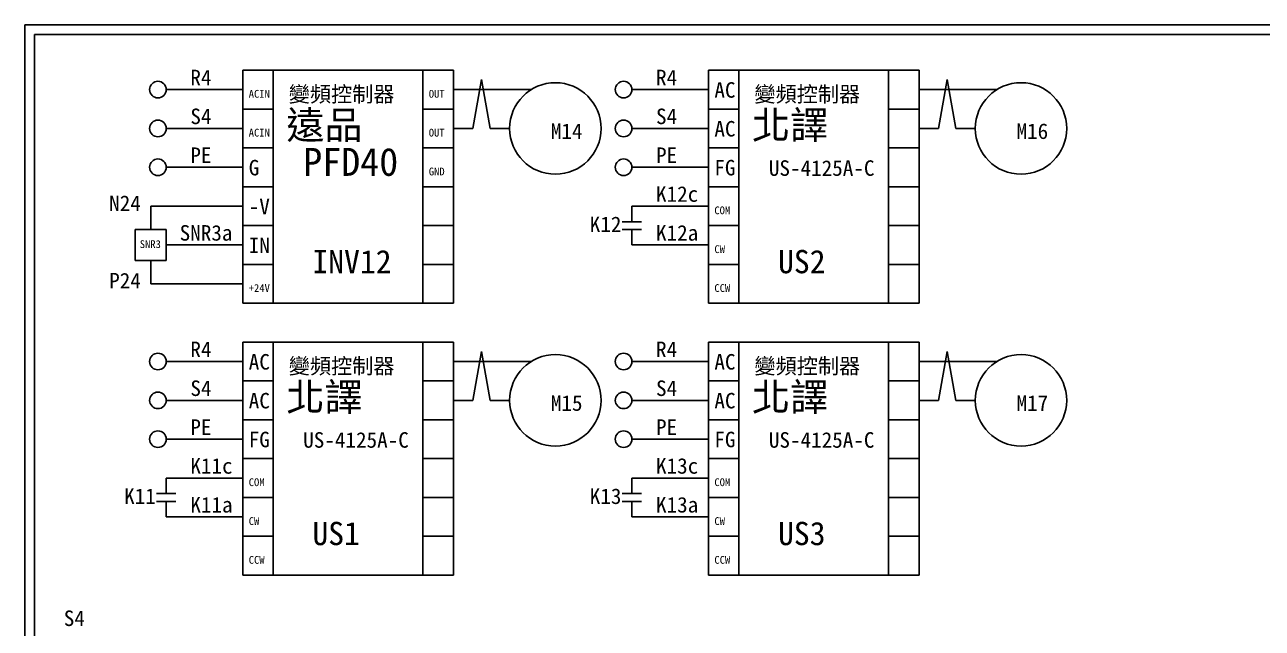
# Model space of a CAD drawing. Extents: x 10 to 297, y 3 to 207.
# Drawn here: x 10 to 169.5, y 129.3 to 207 of the extents above; entities that cross this region are included whole.
import ezdxf

# ---------------------------------------------------------------- set-up
doc = ezdxf.new("R2010")
doc.units = 0
doc.layers.get('0').update_dxf_attribs({"linetype": 'CONTINUOUS'})
doc.layers.add('圖框層', color=7, linetype='CONTINUOUS')
doc.layers.add('標尺寸層', color=3, linetype='CONTINUOUS')
doc.styles.add('STSL', font='kaiu.ttf')

msp = doc.modelspace()

# ---------------------------------------------------------------- linework, layer by layer
at = {"color": 7}
for p, q in [((65.23, 201.12), (38.09, 201.12)), ((38.09, 201.12), (38.09, 196.12)), ((42.03, 196.12), (42.03, 201.12)), ((61.29, 201.12), (61.29, 196.12)), ((65.23, 196.12), (65.23, 201.12)), ((125.23, 201.12), (98.09, 201.12)), ((98.09, 201.12), (98.09, 196.12)), ((102.03, 196.12), (102.03, 201.12)), ((121.29, 201.12), (121.29, 196.12)), ((125.23, 196.12), (125.23, 201.12)), ((38.09, 196.12), (42.03, 196.12)), ((38.09, 196.12), (38.09, 191.12)), ((42.03, 191.12), (42.03, 196.12)), ((61.29, 196.12), (65.23, 196.12)), ((61.29, 196.12), (61.29, 191.12)), ((65.23, 191.12), (65.23, 196.12)), ((98.09, 196.12), (102.03, 196.12)), ((98.09, 196.12), (98.09, 191.12)), ((102.03, 191.12), (102.03, 196.12)), ((121.29, 196.12), (125.23, 196.12)), ((121.29, 196.12), (121.29, 191.12)), ((125.23, 191.12), (125.23, 196.12)), ((38.09, 191.12), (42.03, 191.12)), ((38.09, 191.12), (38.09, 186.12)), ((42.03, 186.12), (42.03, 191.12)), ((61.29, 191.12), (65.23, 191.12)), ((61.29, 191.12), (61.29, 186.12)), ((65.23, 186.12), (65.23, 191.12)), ((98.09, 191.12), (102.03, 191.12)), ((98.09, 191.12), (98.09, 186.12)), ((102.03, 186.12), (102.03, 191.12)), ((121.29, 191.12), (125.23, 191.12)), ((121.29, 191.12), (121.29, 186.12)), ((125.23, 186.12), (125.23, 191.12)), ((38.09, 186.12), (42.03, 186.12)), ((38.09, 186.12), (38.09, 181.12)), ((42.03, 181.12), (42.03, 186.12)), ((61.29, 186.12), (65.23, 186.12)), ((61.29, 186.12), (65.23, 186.12)), ((61.29, 186.12), (61.29, 181.12)), ((65.23, 181.12), (65.23, 186.12)), ((98.09, 186.12), (102.03, 186.12)), ((98.09, 186.12), (98.09, 181.12)), ((102.03, 181.12), (102.03, 186.12)), ((121.29, 186.12), (125.23, 186.12)), ((121.29, 186.12), (125.23, 186.12)), ((121.29, 186.12), (121.29, 181.12)), ((125.23, 181.12), (125.23, 186.12)), ((38.09, 181.12), (42.03, 181.12)), ((38.09, 181.12), (38.09, 176.12)), ((42.03, 176.12), (42.03, 181.12)), ((61.29, 181.12), (65.23, 181.12)), ((61.29, 181.12), (61.29, 176.12)), ((65.23, 176.12), (65.23, 181.12)), ((98.09, 181.12), (102.03, 181.12)), ((98.09, 181.12), (98.09, 176.12)), ((102.03, 176.12), (102.03, 181.12)), ((121.29, 181.12), (125.23, 181.12)), ((121.29, 181.12), (121.29, 176.12)), ((125.23, 176.12), (125.23, 181.12)), ((38.09, 176.12), (42.03, 176.12)), ((38.09, 176.12), (42.03, 176.12)), ((38.09, 176.12), (38.09, 171.12)), ((42.03, 171.12), (42.03, 176.12)), ((61.29, 176.12), (65.23, 176.12)), ((61.29, 176.12), (65.23, 176.12)), ((61.29, 176.12), (61.29, 171.12)), ((65.23, 171.12), (65.23, 176.12)), ((98.09, 176.12), (102.03, 176.12)), ((98.09, 176.12), (102.03, 176.12)), ((98.09, 176.12), (98.09, 171.12)), ((102.03, 171.12), (102.03, 176.12)), ((121.29, 176.12), (125.23, 176.12)), ((121.29, 176.12), (125.23, 176.12)), ((121.29, 176.12), (121.29, 171.12)), ((125.23, 171.12), (125.23, 176.12)), ((38.09, 171.12), (42.03, 171.12)), ((61.29, 171.12), (65.23, 171.12)), ((98.09, 171.12), (102.03, 171.12)), ((121.29, 171.12), (125.23, 171.12)), ((65.23, 166.12), (38.09, 166.12)), ((38.09, 166.12), (38.09, 161.12)), ((42.03, 161.12), (42.03, 166.12)), ((61.29, 166.12), (61.29, 161.12)), ((65.23, 161.12), (65.23, 166.12)), ((125.23, 166.12), (98.09, 166.12)), ((98.09, 166.12), (98.09, 161.12)), ((102.03, 161.12), (102.03, 166.12)), ((121.29, 166.12), (121.29, 161.12)), ((125.23, 161.12), (125.23, 166.12)), ((38.09, 161.12), (42.03, 161.12)), ((38.09, 161.12), (38.09, 156.12)), ((42.03, 156.12), (42.03, 161.12)), ((61.29, 161.12), (65.23, 161.12)), ((61.29, 161.12), (61.29, 156.12)), ((65.23, 156.12), (65.23, 161.12)), ((98.09, 161.12), (102.03, 161.12)), ((98.09, 161.12), (98.09, 156.12)), ((102.03, 156.12), (102.03, 161.12)), ((121.29, 161.12), (125.23, 161.12)), ((121.29, 161.12), (121.29, 156.12)), ((125.23, 156.12), (125.23, 161.12)), ((38.09, 156.12), (42.03, 156.12)), ((38.09, 156.12), (38.09, 151.12)), ((42.03, 151.12), (42.03, 156.12)), ((61.29, 156.12), (65.23, 156.12)), ((61.29, 156.12), (61.29, 151.12)), ((65.23, 151.12), (65.23, 156.12)), ((98.09, 156.12), (102.03, 156.12)), ((98.09, 156.12), (98.09, 151.12)), ((102.03, 151.12), (102.03, 156.12)), ((121.29, 156.12), (125.23, 156.12)), ((121.29, 156.12), (121.29, 151.12)), ((125.23, 151.12), (125.23, 156.12)), ((38.09, 151.12), (42.03, 151.12)), ((38.09, 151.12), (38.09, 146.12)), ((42.03, 146.12), (42.03, 151.12)), ((61.29, 151.12), (65.23, 151.12)), ((61.29, 151.12), (65.23, 151.12)), ((61.29, 151.12), (61.29, 146.12)), ((65.23, 146.12), (65.23, 151.12)), ((98.09, 151.12), (102.03, 151.12)), ((98.09, 151.12), (98.09, 146.12)), ((102.03, 146.12), (102.03, 151.12)), ((121.29, 151.12), (125.23, 151.12)), ((121.29, 151.12), (125.23, 151.12)), ((121.29, 151.12), (121.29, 146.12)), ((125.23, 146.12), (125.23, 151.12)), ((38.09, 146.12), (42.03, 146.12)), ((38.09, 146.12), (38.09, 141.12)), ((42.03, 141.12), (42.03, 146.12)), ((61.29, 146.12), (65.23, 146.12)), ((61.29, 146.12), (61.29, 141.12)), ((65.23, 141.12), (65.23, 146.12)), ((98.09, 146.12), (102.03, 146.12)), ((98.09, 146.12), (98.09, 141.12)), ((102.03, 141.12), (102.03, 146.12)), ((121.29, 146.12), (125.23, 146.12)), ((121.29, 146.12), (121.29, 141.12)), ((125.23, 141.12), (125.23, 146.12)), ((38.09, 141.12), (42.03, 141.12)), ((38.09, 141.12), (42.03, 141.12)), ((38.09, 141.12), (38.09, 136.12)), ((42.03, 136.12), (42.03, 141.12)), ((61.29, 141.12), (65.23, 141.12)), ((61.29, 141.12), (65.23, 141.12)), ((61.29, 141.12), (61.29, 136.12)), ((65.23, 136.12), (65.23, 141.12)), ((98.09, 141.12), (102.03, 141.12)), ((98.09, 141.12), (102.03, 141.12)), ((98.09, 141.12), (98.09, 136.12)), ((102.03, 136.12), (102.03, 141.12)), ((121.29, 141.12), (125.23, 141.12)), ((121.29, 141.12), (125.23, 141.12)), ((121.29, 141.12), (121.29, 136.12)), ((125.23, 136.12), (125.23, 141.12)), ((38.09, 136.12), (42.03, 136.12)), ((61.29, 136.12), (65.23, 136.12)), ((98.09, 136.12), (102.03, 136.12)), ((121.29, 136.12), (125.23, 136.12))]:
    msp.add_line(p, q, dxfattribs=at)
for centre in [(27.16, 198.62), (87.16, 198.62), (27.16, 193.62), (87.16, 193.62), (27.16, 188.62), (87.16, 188.62), (27.16, 163.62), (87.16, 163.62), (27.16, 158.62), (87.16, 158.62), (27.16, 153.62), (87.16, 153.62)]:
    msp.add_circle(centre, 1.07, dxfattribs=at)
at = {"layer": '圖框層', "color": 7}
for p, q in [((297, 206.97), (10, 206.97)), ((10, 3), (10, 206.97)), ((295.75, 205.72), (11.25, 205.72)), ((11.25, 4.25), (11.25, 205.72))]:
    msp.add_line(p, q, dxfattribs=at)
at = {"layer": '標尺寸層', "color": 7}
for p, q in [((42.03, 201.12), (38.09, 201.12)), ((102.03, 201.12), (98.09, 201.12)), ((68.86, 199.92), (67.73, 193.62)), ((68.86, 199.92), (69.98, 193.62)), ((128.86, 199.92), (127.73, 193.62)), ((128.86, 199.92), (129.98, 193.62)), ((38.09, 198.62), (28.23, 198.62)), ((65.23, 198.62), (75.26, 198.62)), ((98.09, 198.62), (88.23, 198.62)), ((125.23, 198.62), (135.26, 198.62)), ((27.16, 197.55), (27.16, 197.49)), ((87.16, 197.55), (87.16, 197.49)), ((42.03, 196.12), (38.09, 196.12)), ((102.03, 196.12), (98.09, 196.12)), ((38.09, 193.62), (28.23, 193.62)), ((65.23, 193.62), (67.73, 193.62)), ((69.98, 193.62), (72.49, 193.62)), ((98.09, 193.62), (88.23, 193.62)), ((125.23, 193.62), (127.73, 193.62)), ((129.98, 193.62), (132.49, 193.62)), ((27.16, 192.55), (27.16, 192.49)), ((87.16, 192.55), (87.16, 192.49)), ((42.03, 191.12), (38.09, 191.12)), ((42.03, 191.12), (38.09, 191.12)), ((102.03, 191.12), (98.09, 191.12)), ((102.03, 191.12), (98.09, 191.12)), ((38.09, 188.62), (28.23, 188.62)), ((98.09, 188.62), (88.23, 188.62)), ((27.16, 187.55), (27.16, 187.49)), ((87.16, 187.55), (87.16, 187.49)), ((42.03, 186.12), (38.09, 186.12)), ((65.23, 186.12), (61.29, 186.12)), ((102.03, 186.12), (98.09, 186.12)), ((125.23, 186.12), (121.29, 186.12)), ((26.23, 180.62), (26.23, 183.62)), ((38.09, 183.62), (26.23, 183.62)), ((98.09, 183.62), (88.23, 183.62)), ((88.23, 183.62), (88.23, 181.62)), ((24.23, 180.62), (28.23, 180.62)), ((24.23, 176.62), (24.23, 180.62)), ((28.23, 180.62), (28.23, 176.62)), ((42.03, 181.12), (38.09, 181.12)), ((65.23, 181.12), (61.29, 181.12)), ((86.98, 181.62), (89.48, 181.62)), ((86.98, 180.62), (89.48, 180.62)), ((88.23, 180.62), (88.23, 178.62)), ((102.03, 181.12), (98.09, 181.12)), ((125.23, 181.12), (121.29, 181.12)), ((38.09, 178.62), (28.23, 178.62)), ((98.09, 178.62), (88.23, 178.62)), ((28.23, 176.62), (24.23, 176.62)), ((26.23, 176.62), (26.23, 173.62)), ((42.03, 176.12), (38.09, 176.12)), ((65.23, 176.12), (61.29, 176.12)), ((102.03, 176.12), (98.09, 176.12)), ((125.23, 176.12), (121.29, 176.12)), ((38.09, 173.62), (26.23, 173.62)), ((38.09, 171.12), (65.23, 171.12)), ((98.09, 171.12), (125.23, 171.12)), ((42.03, 166.12), (38.09, 166.12)), ((102.03, 166.12), (98.09, 166.12)), ((68.86, 164.92), (67.73, 158.62)), ((68.86, 164.92), (69.98, 158.62)), ((128.86, 164.92), (127.73, 158.62)), ((128.86, 164.92), (129.98, 158.62)), ((38.09, 163.62), (28.23, 163.62)), ((65.23, 163.62), (75.26, 163.62)), ((98.09, 163.62), (88.23, 163.62)), ((125.23, 163.62), (135.26, 163.62)), ((27.16, 162.55), (27.16, 162.49)), ((42.03, 161.12), (38.09, 161.12)), ((87.16, 162.55), (87.16, 162.49)), ((102.03, 161.12), (98.09, 161.12)), ((38.09, 158.62), (28.23, 158.62)), ((65.23, 158.62), (67.73, 158.62)), ((69.98, 158.62), (72.49, 158.62)), ((98.09, 158.62), (88.23, 158.62)), ((125.23, 158.62), (127.73, 158.62)), ((129.98, 158.62), (132.49, 158.62)), ((27.16, 157.55), (27.16, 157.49)), ((87.16, 157.55), (87.16, 157.49)), ((42.03, 156.12), (38.09, 156.12)), ((42.03, 156.12), (38.09, 156.12)), ((102.03, 156.12), (98.09, 156.12)), ((102.03, 156.12), (98.09, 156.12)), ((38.09, 153.62), (28.23, 153.62)), ((98.09, 153.62), (88.23, 153.62)), ((27.16, 152.55), (27.16, 152.49)), ((87.16, 152.55), (87.16, 152.49)), ((42.03, 151.12), (38.09, 151.12)), ((65.23, 151.12), (61.29, 151.12)), ((102.03, 151.12), (98.09, 151.12)), ((125.23, 151.12), (121.29, 151.12)), ((38.09, 148.62), (28.23, 148.62)), ((28.23, 148.62), (28.23, 146.62)), ((98.09, 148.62), (88.23, 148.62)), ((88.23, 148.62), (88.23, 146.62)), ((26.98, 146.62), (29.48, 146.62)), ((26.98, 145.62), (29.48, 145.62)), ((28.23, 145.62), (28.23, 143.62)), ((42.03, 146.12), (38.09, 146.12)), ((65.23, 146.12), (61.29, 146.12)), ((86.98, 146.62), (89.48, 146.62)), ((86.98, 145.62), (89.48, 145.62)), ((88.23, 145.62), (88.23, 143.62)), ((102.03, 146.12), (98.09, 146.12)), ((125.23, 146.12), (121.29, 146.12)), ((38.09, 143.62), (28.23, 143.62)), ((98.09, 143.62), (88.23, 143.62)), ((42.03, 141.12), (38.09, 141.12)), ((65.23, 141.12), (61.29, 141.12)), ((102.03, 141.12), (98.09, 141.12)), ((125.23, 141.12), (121.29, 141.12)), ((38.09, 136.12), (65.23, 136.12)), ((98.09, 136.12), (125.23, 136.12))]:
    msp.add_line(p, q, dxfattribs=at)
for centre in [(78.37, 193.62), (138.37, 193.62), (78.37, 158.62), (138.37, 158.62)]:
    msp.add_circle(centre, 5.89, dxfattribs=at)

# ---------------------------------------------------------------- texts
at = {"layer": '圖框層', "color": 7, "style": 'STSL'}
for s, height, p in [('R4', 2, (31.34, 199.18)), ('R4', 2, (91.34, 199.18)), ('變頻控制器', 2, (44.01, 197.04)), ('AC', 2, (98.86, 197.58)), ('變頻控制器', 2, (104.01, 197.04)), ('ACIN', 1, (38.86, 197.58)), ('OUT', 1, (62.06, 197.58)), ('S4', 2, (31.34, 194.18)), ('遠品', 3.6, (43.71, 192.25)), ('S4', 2, (91.34, 194.18)), ('北譯', 3.6, (103.71, 192.25)), ('AC', 2, (98.86, 192.58)), ('ACIN', 1, (38.86, 192.58)), ('OUT', 1, (62.06, 192.58)), ('M14', 2, (77.79, 192.27)), ('M16', 2, (137.79, 192.27)), ('PE', 2, (31.34, 189.18)), ('PFD40', 3.6, (45.88, 187.52)), ('PE', 2, (91.34, 189.18)), ('G', 2, (38.86, 187.58)), ('GND', 1, (62.06, 187.58)), ('FG', 2, (98.86, 187.58)), ('US-4125A-C', 2, (105.88, 187.52)), ('N24', 2, (20.88, 182.99)), ('K12c', 2, (91.34, 184.18)), ('-V', 2, (38.86, 182.58)), ('COM', 1, (98.86, 182.58)), ('K12', 2, (82.8, 180.28)), ('SNR3a', 2, (29.96, 179.18)), ('K12a', 2, (91.34, 179.18)), ('SNR3', 1, (24.82, 178.23)), ('IN', 2, (38.86, 177.58)), ('CW', 1, (98.86, 177.58)), ('INV12', 3, (47.06, 174.98)), ('US2', 3, (107.06, 174.98)), ('P24', 2, (20.88, 173.03)), ('+24V', 1, (38.86, 172.58)), ('CCW', 1, (98.86, 172.58)), ('R4', 2, (31.34, 164.18)), ('R4', 2, (91.34, 164.18)), ('AC', 2, (38.86, 162.58)), ('變頻控制器', 2, (44.01, 162.04)), ('AC', 2, (98.86, 162.58)), ('變頻控制器', 2, (104.01, 162.04)), ('S4', 2, (31.34, 159.18)), ('北譯', 3.6, (43.71, 157.25)), ('S4', 2, (91.34, 159.18)), ('北譯', 3.6, (103.71, 157.25)), ('AC', 2, (38.86, 157.58)), ('AC', 2, (98.86, 157.58)), ('M15', 2, (77.79, 157.27)), ('M17', 2, (137.79, 157.27)), ('PE', 2, (31.34, 154.18)), ('PE', 2, (91.34, 154.18)), ('FG', 2, (38.86, 152.58)), ('US-4125A-C', 2, (45.88, 152.52)), ('FG', 2, (98.86, 152.58)), ('US-4125A-C', 2, (105.88, 152.52)), ('K11c', 2, (31.34, 149.18)), ('K13c', 2, (91.34, 149.18)), ('COM', 1, (38.86, 147.58)), ('COM', 1, (98.86, 147.58)), ('K11', 2, (22.8, 145.28)), ('K13', 2, (82.8, 145.28)), ('K11a', 2, (31.34, 144.18)), ('K13a', 2, (91.34, 144.18)), ('CW', 1, (38.86, 142.58)), ('CW', 1, (98.86, 142.58)), ('US1', 3, (47.06, 139.98)), ('US3', 3, (107.06, 139.98)), ('CCW', 1, (38.86, 137.58)), ('CCW', 1, (98.86, 137.58)), ('S4', 2, (15.03, 129.57))]:
    msp.add_text(s, height=height, dxfattribs=at).set_placement(p)

doc.saveas('drawing.dxf')
